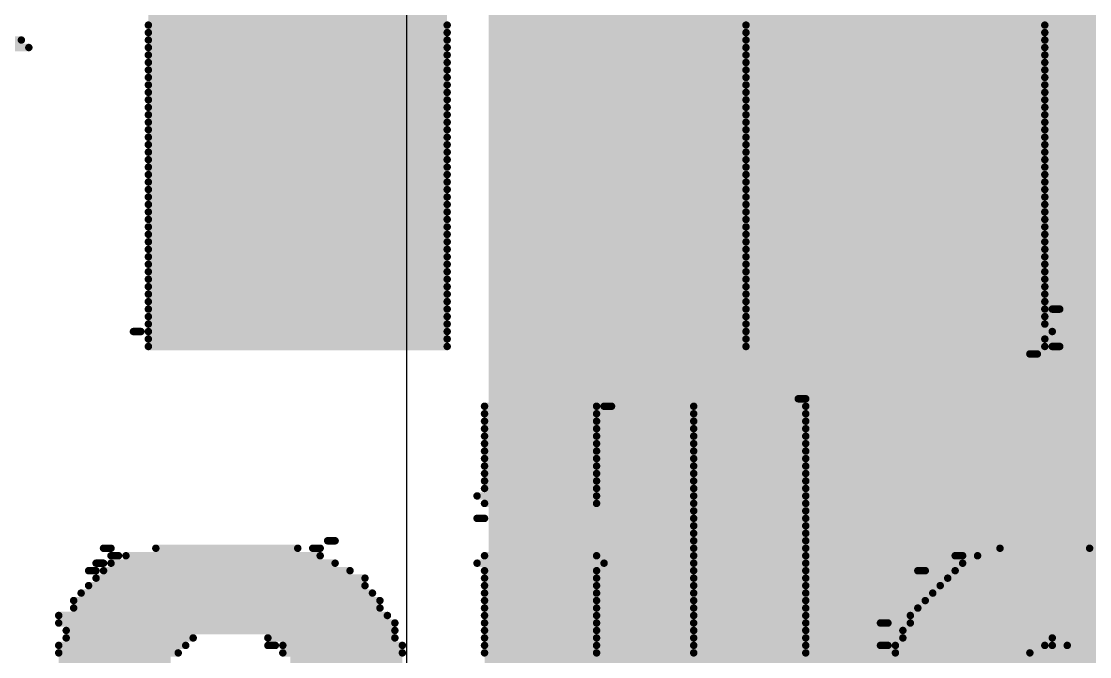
# Model space of a CAD drawing. Header units: inches. Extents: x -5 to 433, y -20 to 71.
# Drawn here: x 8.749 to 12.381, y 50.997 to 53.156 of the extents above; entities that cross this region are included whole.
import ezdxf

# ---------------------------------------------------------------- set-up
doc = ezdxf.new("R2010")
doc.units = ezdxf.units.IN
doc.layers.add('Bottom Overlay', color=54, linetype='Continuous')
doc.layers.add('Top Layer', color=1, linetype='Continuous')

msp = doc.modelspace()

# ---------------------------------------------------------------- hatches: boundary and pattern name
at = {"layer": 'Top Layer'}
msp.add_hatch(color=1, dxfattribs=at).paths.add_polyline_path([(10.3378, 7.1882), (15.6972, 7.1882), (15.6972, 56.9468), (10.3378, 56.9468)])

# ---------------------------------------------------------------- linework, layer by layer
at = {"layer": 'Bottom Overlay', "const_width": 0.0254}
for points in [[(9.1808, 53.1686), (10.1968, 53.1686)], [(11.2128, 53.1686), (12.2288, 53.1686)], [(9.1808, 53.1432), (10.1968, 53.1432)], [(11.2128, 53.1432), (12.2288, 53.1432)], [(7.7838, 53.0924), (8.749, 53.0924)], [(9.1808, 53.1178), (10.1968, 53.1178)], [(9.1808, 53.0924), (10.1968, 53.0924)], [(11.2128, 53.1178), (12.2288, 53.1178)], [(11.2128, 53.0924), (12.2288, 53.0924)], [(7.7838, 53.067), (8.7744, 53.067)], [(9.1808, 53.067), (10.1968, 53.067)], [(11.2128, 53.067), (12.2288, 53.067)], [(9.1808, 53.0416), (10.1968, 53.0416)], [(11.2128, 53.0416), (12.2288, 53.0416)], [(9.1808, 53.0162), (10.1968, 53.0162)], [(9.1808, 52.9908), (10.1968, 52.9908)], [(11.2128, 53.0162), (12.2288, 53.0162)], [(11.2128, 52.9908), (12.2288, 52.9908)], [(9.1808, 52.9654), (10.1968, 52.9654)], [(11.2128, 52.9654), (12.2288, 52.9654)], [(9.1808, 52.94), (10.1968, 52.94)], [(9.1808, 52.9146), (10.1968, 52.9146)], [(11.2128, 52.94), (12.2288, 52.94)], [(11.2128, 52.9146), (12.2288, 52.9146)], [(9.1808, 52.8892), (10.1968, 52.8892)], [(11.2128, 52.8892), (12.2288, 52.8892)], [(9.1808, 52.8638), (10.1968, 52.8638)], [(9.1808, 52.8384), (10.1968, 52.8384)], [(11.2128, 52.8638), (12.2288, 52.8638)], [(11.2128, 52.8384), (12.2288, 52.8384)], [(9.1808, 52.813), (10.1968, 52.813)], [(11.2128, 52.813), (12.2288, 52.813)], [(9.1808, 52.7876), (10.1968, 52.7876)], [(11.2128, 52.7876), (12.2288, 52.7876)], [(9.1808, 52.7622), (10.1968, 52.7622)], [(9.1808, 52.7368), (10.1968, 52.7368)], [(11.2128, 52.7622), (12.2288, 52.7622)], [(11.2128, 52.7368), (12.2288, 52.7368)], [(9.1808, 52.7114), (10.1968, 52.7114)], [(11.2128, 52.7114), (12.2288, 52.7114)], [(9.1808, 52.686), (10.1968, 52.686)], [(9.1808, 52.6606), (10.1968, 52.6606)], [(11.2128, 52.686), (12.2288, 52.686)], [(11.2128, 52.6606), (12.2288, 52.6606)], [(9.1808, 52.6352), (10.1968, 52.6352)], [(11.2128, 52.6352), (12.2288, 52.6352)], [(9.1808, 52.6098), (10.1968, 52.6098)], [(9.1808, 52.5844), (10.1968, 52.5844)], [(11.2128, 52.6098), (12.2288, 52.6098)], [(11.2128, 52.5844), (12.2288, 52.5844)], [(9.1808, 52.559), (10.1968, 52.559)], [(11.2128, 52.559), (12.2288, 52.559)], [(9.1808, 52.5336), (10.1968, 52.5336)], [(11.2128, 52.5336), (12.2288, 52.5336)], [(9.1808, 52.5082), (10.1968, 52.5082)], [(9.1808, 52.4828), (10.1968, 52.4828)], [(11.2128, 52.5082), (12.2288, 52.5082)], [(11.2128, 52.4828), (12.2288, 52.4828)], [(9.1808, 52.4574), (10.1968, 52.4574)], [(11.2128, 52.4574), (12.2288, 52.4574)], [(9.1808, 52.432), (10.1968, 52.432)], [(9.1808, 52.4066), (10.1968, 52.4066)], [(11.2128, 52.432), (12.2288, 52.432)], [(11.2128, 52.4066), (12.2288, 52.4066)], [(9.1808, 52.3812), (10.1968, 52.3812)], [(11.2128, 52.3812), (12.2288, 52.3812)], [(9.1808, 52.3558), (10.1968, 52.3558)], [(9.1808, 52.3304), (10.1968, 52.3304)], [(11.2128, 52.3558), (12.2288, 52.3558)], [(11.2128, 52.3304), (12.2288, 52.3304)], [(9.1808, 52.305), (10.1968, 52.305)], [(11.2128, 52.305), (12.2288, 52.305)], [(9.1808, 52.2796), (10.1968, 52.2796)], [(11.2128, 52.2796), (12.2288, 52.2796)], [(9.1808, 52.2542), (10.1968, 52.2542)], [(9.1808, 52.2288), (10.1968, 52.2288)], [(11.2128, 52.2542), (12.2288, 52.2542)], [(11.2128, 52.2288), (12.2288, 52.2288)], [(9.1808, 52.2034), (10.1968, 52.2034)], [(11.2128, 52.2034), (12.2288, 52.2034)], [(9.1808, 52.178), (10.1968, 52.178)], [(9.1808, 52.1526), (10.1968, 52.1526)], [(11.2128, 52.178), (12.2288, 52.178)], [(11.2128, 52.1526), (12.2288, 52.1526)], [(12.2542, 52.178), (12.2796, 52.178)], [(9.1808, 52.1272), (10.1968, 52.1272)], [(11.2128, 52.1272), (12.2288, 52.1272)], [(9.13, 52.1018), (9.1554, 52.1018)], [(9.1808, 52.1018), (10.1968, 52.1018)], [(9.1808, 52.0764), (10.1968, 52.0764)], [(11.2128, 52.1018), (12.2542, 52.1018)], [(11.2128, 52.0764), (12.2288, 52.0764)], [(9.1808, 52.051), (10.1968, 52.051)], [(11.2128, 52.051), (12.2288, 52.051)], [(12.2542, 52.051), (12.2796, 52.051)], [(12.178, 52.0256), (12.2034, 52.0256)], [(11.3906, 51.8732), (11.416, 51.8732)], [(10.3238, 51.8478), (10.7048, 51.8478)], [(10.3238, 51.8224), (10.7048, 51.8224)], [(10.7302, 51.8478), (10.7556, 51.8478)], [(11.035, 51.8478), (11.416, 51.8478)], [(11.035, 51.8224), (11.416, 51.8224)], [(10.3238, 51.797), (10.7048, 51.797)], [(11.035, 51.797), (11.416, 51.797)], [(10.3238, 51.7716), (10.7048, 51.7716)], [(10.3238, 51.7462), (10.7048, 51.7462)], [(11.035, 51.7716), (11.416, 51.7716)], [(11.035, 51.7462), (11.416, 51.7462)], [(10.3238, 51.7208), (10.7048, 51.7208)], [(11.035, 51.7208), (11.416, 51.7208)], [(10.3238, 51.6954), (10.7048, 51.6954)], [(11.035, 51.6954), (11.416, 51.6954)], [(10.3238, 51.67), (10.7048, 51.67)], [(10.3238, 51.6446), (10.7048, 51.6446)], [(11.035, 51.67), (11.416, 51.67)], [(11.035, 51.6446), (11.416, 51.6446)], [(10.3238, 51.6192), (10.7048, 51.6192)], [(11.035, 51.6192), (11.416, 51.6192)], [(10.3238, 51.5938), (10.7048, 51.5938)], [(10.3238, 51.5684), (10.7048, 51.5684)], [(11.035, 51.5938), (11.416, 51.5938)], [(11.035, 51.5684), (11.416, 51.5684)], [(10.2984, 51.543), (10.7048, 51.543)], [(11.035, 51.543), (11.416, 51.543)], [(10.3238, 51.5176), (10.7048, 51.5176)], [(11.035, 51.5176), (11.416, 51.5176)], [(11.035, 51.4922), (11.416, 51.4922)], [(10.2984, 51.4668), (10.3238, 51.4668)], [(11.035, 51.4668), (11.416, 51.4668)], [(11.035, 51.4414), (11.416, 51.4414)], [(9.7904, 51.3906), (9.8158, 51.3906)], [(11.035, 51.416), (11.416, 51.416)], [(11.035, 51.3906), (11.416, 51.3906)], [(9.0284, 51.3652), (9.0538, 51.3652)], [(9.2062, 51.3652), (9.6888, 51.3652)], [(9.7396, 51.3652), (9.765, 51.3652)], [(11.035, 51.3652), (11.416, 51.3652)], [(12.0764, 51.3652), (12.3812, 51.3652)], [(9.003, 51.3144), (9.0284, 51.3144)], [(9.0538, 51.3398), (9.0792, 51.3398)], [(9.0538, 51.3144), (9.8158, 51.3144)], [(9.1046, 51.3398), (9.765, 51.3398)], [(10.2984, 51.3144), (10.7302, 51.3144)], [(10.3238, 51.3398), (10.7048, 51.3398)], [(11.035, 51.3398), (11.416, 51.3398)], [(11.035, 51.3144), (11.416, 51.3144)], [(11.924, 51.3398), (11.9494, 51.3398)], [(11.9494, 51.3144), (12.5082, 51.3144)], [(12.0002, 51.3398), (12.4574, 51.3398)], [(8.9776, 51.289), (9.003, 51.289)], [(9.0284, 51.289), (9.8666, 51.289)], [(10.3238, 51.289), (10.7048, 51.289)], [(11.035, 51.289), (11.416, 51.289)], [(11.797, 51.289), (11.8224, 51.289)], [(11.924, 51.289), (12.5336, 51.289)], [(8.9776, 51.2382), (9.9174, 51.2382)], [(9.003, 51.2636), (9.9174, 51.2636)], [(10.3238, 51.2636), (10.7048, 51.2636)], [(10.3238, 51.2382), (10.7048, 51.2382)], [(11.035, 51.2636), (11.416, 51.2636)], [(11.035, 51.2382), (11.416, 51.2382)], [(11.8732, 51.2382), (12.6098, 51.2382)], [(11.8986, 51.2636), (12.559, 51.2636)], [(8.9522, 51.2128), (9.9428, 51.2128)], [(10.3238, 51.2128), (10.7048, 51.2128)], [(11.035, 51.2128), (11.416, 51.2128)], [(11.8478, 51.2128), (12.9908, 51.2128)], [(8.9268, 51.1874), (9.9682, 51.1874)], [(10.3238, 51.1874), (10.7048, 51.1874)], [(11.035, 51.1874), (11.416, 51.1874)], [(11.8224, 51.1874), (12.9908, 51.1874)], [(8.876, 51.1366), (9.9936, 51.1366)], [(8.9268, 51.162), (9.9682, 51.162)], [(10.3238, 51.162), (10.7048, 51.162)], [(10.3238, 51.1366), (10.7048, 51.1366)], [(11.035, 51.162), (11.416, 51.162)], [(11.035, 51.1366), (11.416, 51.1366)], [(11.7716, 51.1366), (12.9908, 51.1366)], [(11.797, 51.162), (12.9908, 51.162)], [(8.876, 51.1112), (10.019, 51.1112)], [(10.3238, 51.1112), (10.7048, 51.1112)], [(11.035, 51.1112), (11.416, 51.1112)], [(11.67, 51.1112), (11.6954, 51.1112)], [(11.7716, 51.1112), (12.9908, 51.1112)], [(8.9014, 51.0858), (10.019, 51.0858)], [(8.9014, 51.0604), (9.3332, 51.0604)], [(9.5872, 51.0604), (10.019, 51.0604)], [(10.3238, 51.0858), (10.7048, 51.0858)], [(10.3238, 51.0604), (10.7048, 51.0604)], [(11.035, 51.0858), (11.416, 51.0858)], [(11.035, 51.0604), (11.416, 51.0604)], [(11.7462, 51.0858), (12.9908, 51.0858)], [(11.7462, 51.0604), (12.2542, 51.0604)], [(8.876, 51.035), (9.3078, 51.035)], [(9.5872, 51.035), (9.6126, 51.035)], [(9.638, 51.035), (10.0444, 51.035)], [(10.3238, 51.035), (10.7048, 51.035)], [(11.035, 51.035), (11.416, 51.035)], [(11.67, 51.035), (11.6954, 51.035)], [(11.7208, 51.035), (12.2288, 51.035)], [(12.2542, 51.035), (12.305, 51.035)], [(8.876, 51.0096), (9.2824, 51.0096)], [(8.876, 50.9842), (9.257, 50.9842)], [(9.638, 51.0096), (10.0444, 51.0096)], [(9.6634, 50.9842), (10.0444, 50.9842)], [(10.3238, 51.0096), (10.7048, 51.0096)], [(10.3238, 50.9842), (10.7048, 50.9842)], [(11.035, 51.0096), (11.416, 51.0096)], [(11.035, 50.9842), (11.416, 50.9842)], [(11.6954, 50.9842), (12.1526, 50.9842)], [(11.7208, 51.0096), (12.178, 51.0096)]]:
    msp.add_lwpolyline(points, dxfattribs=at)
at = {"layer": 'Bottom Overlay', "const_width": 0.0127}
for points in [[(9.1745, 53.1432, 1), (9.1872, 53.1432, 1)], [(10.1905, 53.1432, 1), (10.2032, 53.1432, 1)], [(11.2065, 53.1432, 1), (11.2192, 53.1432, 1)], [(12.2225, 53.1432, 1), (12.2352, 53.1432, 1)], [(8.7427, 53.0924, 1), (8.7554, 53.0924, 1)], [(9.1745, 53.1178, 1), (9.1872, 53.1178, 1)], [(9.1745, 53.0924, 1), (9.1872, 53.0924, 1)], [(10.1905, 53.1178, 1), (10.2032, 53.1178, 1)], [(10.1905, 53.0924, 1), (10.2032, 53.0924, 1)], [(11.2065, 53.1178, 1), (11.2192, 53.1178, 1)], [(11.2065, 53.0924, 1), (11.2192, 53.0924, 1)], [(12.2225, 53.1178, 1), (12.2352, 53.1178, 1)], [(12.2225, 53.0924, 1), (12.2352, 53.0924, 1)], [(8.7681, 53.067, 1), (8.7808, 53.067, 1)], [(9.1745, 53.067, 1), (9.1872, 53.067, 1)], [(10.1905, 53.067, 1), (10.2032, 53.067, 1)], [(11.2065, 53.067, 1), (11.2192, 53.067, 1)], [(12.2225, 53.067, 1), (12.2352, 53.067, 1)], [(9.1745, 53.0416, 1), (9.1872, 53.0416, 1)], [(10.1905, 53.0416, 1), (10.2032, 53.0416, 1)], [(11.2065, 53.0416, 1), (11.2192, 53.0416, 1)], [(12.2225, 53.0416, 1), (12.2352, 53.0416, 1)], [(9.1745, 53.0162, 1), (9.1872, 53.0162, 1)], [(9.1745, 52.9908, 1), (9.1872, 52.9908, 1)], [(10.1905, 53.0162, 1), (10.2032, 53.0162, 1)], [(10.1905, 52.9908, 1), (10.2032, 52.9908, 1)], [(11.2065, 53.0162, 1), (11.2192, 53.0162, 1)], [(11.2065, 52.9908, 1), (11.2192, 52.9908, 1)], [(12.2225, 53.0162, 1), (12.2352, 53.0162, 1)], [(12.2225, 52.9908, 1), (12.2352, 52.9908, 1)], [(9.1745, 52.9654, 1), (9.1872, 52.9654, 1)], [(10.1905, 52.9654, 1), (10.2032, 52.9654, 1)], [(11.2065, 52.9654, 1), (11.2192, 52.9654, 1)], [(12.2225, 52.9654, 1), (12.2352, 52.9654, 1)], [(9.1745, 52.94, 1), (9.1872, 52.94, 1)], [(9.1745, 52.9146, 1), (9.1872, 52.9146, 1)], [(10.1905, 52.94, 1), (10.2032, 52.94, 1)], [(10.1905, 52.9146, 1), (10.2032, 52.9146, 1)], [(11.2065, 52.94, 1), (11.2192, 52.94, 1)], [(11.2065, 52.9146, 1), (11.2192, 52.9146, 1)], [(12.2225, 52.94, 1), (12.2352, 52.94, 1)], [(12.2225, 52.9146, 1), (12.2352, 52.9146, 1)], [(9.1745, 52.8892, 1), (9.1872, 52.8892, 1)], [(10.1905, 52.8892, 1), (10.2032, 52.8892, 1)], [(11.2065, 52.8892, 1), (11.2192, 52.8892, 1)], [(12.2225, 52.8892, 1), (12.2352, 52.8892, 1)], [(9.1745, 52.8638, 1), (9.1872, 52.8638, 1)], [(9.1745, 52.8384, 1), (9.1872, 52.8384, 1)], [(10.1905, 52.8638, 1), (10.2032, 52.8638, 1)], [(10.1905, 52.8384, 1), (10.2032, 52.8384, 1)], [(11.2065, 52.8638, 1), (11.2192, 52.8638, 1)], [(11.2065, 52.8384, 1), (11.2192, 52.8384, 1)], [(12.2225, 52.8638, 1), (12.2352, 52.8638, 1)], [(12.2225, 52.8384, 1), (12.2352, 52.8384, 1)], [(9.1745, 52.813, 1), (9.1872, 52.813, 1)], [(10.1905, 52.813, 1), (10.2032, 52.813, 1)], [(11.2065, 52.813, 1), (11.2192, 52.813, 1)], [(12.2225, 52.813, 1), (12.2352, 52.813, 1)], [(9.1745, 52.7876, 1), (9.1872, 52.7876, 1)], [(10.1905, 52.7876, 1), (10.2032, 52.7876, 1)], [(11.2065, 52.7876, 1), (11.2192, 52.7876, 1)], [(12.2225, 52.7876, 1), (12.2352, 52.7876, 1)], [(9.1745, 52.7622, 1), (9.1872, 52.7622, 1)], [(9.1745, 52.7368, 1), (9.1872, 52.7368, 1)], [(10.1905, 52.7622, 1), (10.2032, 52.7622, 1)], [(10.1905, 52.7368, 1), (10.2032, 52.7368, 1)], [(11.2065, 52.7622, 1), (11.2192, 52.7622, 1)], [(11.2065, 52.7368, 1), (11.2192, 52.7368, 1)], [(12.2225, 52.7622, 1), (12.2352, 52.7622, 1)], [(12.2225, 52.7368, 1), (12.2352, 52.7368, 1)], [(9.1745, 52.7114, 1), (9.1872, 52.7114, 1)], [(10.1905, 52.7114, 1), (10.2032, 52.7114, 1)], [(11.2065, 52.7114, 1), (11.2192, 52.7114, 1)], [(12.2225, 52.7114, 1), (12.2352, 52.7114, 1)], [(9.1745, 52.686, 1), (9.1872, 52.686, 1)], [(9.1745, 52.6606, 1), (9.1872, 52.6606, 1)], [(10.1905, 52.686, 1), (10.2032, 52.686, 1)], [(10.1905, 52.6606, 1), (10.2032, 52.6606, 1)], [(11.2065, 52.686, 1), (11.2192, 52.686, 1)], [(11.2065, 52.6606, 1), (11.2192, 52.6606, 1)], [(12.2225, 52.686, 1), (12.2352, 52.686, 1)], [(12.2225, 52.6606, 1), (12.2352, 52.6606, 1)], [(9.1745, 52.6352, 1), (9.1872, 52.6352, 1)], [(10.1905, 52.6352, 1), (10.2032, 52.6352, 1)], [(11.2065, 52.6352, 1), (11.2192, 52.6352, 1)], [(12.2225, 52.6352, 1), (12.2352, 52.6352, 1)], [(9.1745, 52.6098, 1), (9.1872, 52.6098, 1)], [(9.1745, 52.5844, 1), (9.1872, 52.5844, 1)], [(10.1905, 52.6098, 1), (10.2032, 52.6098, 1)], [(10.1905, 52.5844, 1), (10.2032, 52.5844, 1)], [(11.2065, 52.6098, 1), (11.2192, 52.6098, 1)], [(11.2065, 52.5844, 1), (11.2192, 52.5844, 1)], [(12.2225, 52.6098, 1), (12.2352, 52.6098, 1)], [(12.2225, 52.5844, 1), (12.2352, 52.5844, 1)], [(9.1745, 52.559, 1), (9.1872, 52.559, 1)], [(10.1905, 52.559, 1), (10.2032, 52.559, 1)], [(11.2065, 52.559, 1), (11.2192, 52.559, 1)], [(12.2225, 52.559, 1), (12.2352, 52.559, 1)], [(9.1745, 52.5336, 1), (9.1872, 52.5336, 1)], [(10.1905, 52.5336, 1), (10.2032, 52.5336, 1)], [(11.2065, 52.5336, 1), (11.2192, 52.5336, 1)], [(12.2225, 52.5336, 1), (12.2352, 52.5336, 1)], [(9.1745, 52.5082, 1), (9.1872, 52.5082, 1)], [(9.1745, 52.4828, 1), (9.1872, 52.4828, 1)], [(10.1905, 52.5082, 1), (10.2032, 52.5082, 1)], [(10.1905, 52.4828, 1), (10.2032, 52.4828, 1)], [(11.2065, 52.5082, 1), (11.2192, 52.5082, 1)], [(11.2065, 52.4828, 1), (11.2192, 52.4828, 1)], [(12.2225, 52.5082, 1), (12.2352, 52.5082, 1)], [(12.2225, 52.4828, 1), (12.2352, 52.4828, 1)], [(9.1745, 52.4574, 1), (9.1872, 52.4574, 1)], [(10.1905, 52.4574, 1), (10.2032, 52.4574, 1)], [(11.2065, 52.4574, 1), (11.2192, 52.4574, 1)], [(12.2225, 52.4574, 1), (12.2352, 52.4574, 1)], [(9.1745, 52.432, 1), (9.1872, 52.432, 1)], [(9.1745, 52.4066, 1), (9.1872, 52.4066, 1)], [(10.1905, 52.432, 1), (10.2032, 52.432, 1)], [(10.1905, 52.4066, 1), (10.2032, 52.4066, 1)], [(11.2065, 52.432, 1), (11.2192, 52.432, 1)], [(11.2065, 52.4066, 1), (11.2192, 52.4066, 1)], [(12.2225, 52.432, 1), (12.2352, 52.432, 1)], [(12.2225, 52.4066, 1), (12.2352, 52.4066, 1)], [(9.1745, 52.3812, 1), (9.1872, 52.3812, 1)], [(10.1905, 52.3812, 1), (10.2032, 52.3812, 1)], [(11.2065, 52.3812, 1), (11.2192, 52.3812, 1)], [(12.2225, 52.3812, 1), (12.2352, 52.3812, 1)], [(9.1745, 52.3558, 1), (9.1872, 52.3558, 1)], [(9.1745, 52.3304, 1), (9.1872, 52.3304, 1)], [(10.1905, 52.3558, 1), (10.2032, 52.3558, 1)], [(10.1905, 52.3304, 1), (10.2032, 52.3304, 1)], [(11.2065, 52.3558, 1), (11.2192, 52.3558, 1)], [(11.2065, 52.3304, 1), (11.2192, 52.3304, 1)], [(12.2225, 52.3558, 1), (12.2352, 52.3558, 1)], [(12.2225, 52.3304, 1), (12.2352, 52.3304, 1)], [(9.1745, 52.305, 1), (9.1872, 52.305, 1)], [(10.1905, 52.305, 1), (10.2032, 52.305, 1)], [(11.2065, 52.305, 1), (11.2192, 52.305, 1)], [(12.2225, 52.305, 1), (12.2352, 52.305, 1)], [(9.1745, 52.2796, 1), (9.1872, 52.2796, 1)], [(10.1905, 52.2796, 1), (10.2032, 52.2796, 1)], [(11.2065, 52.2796, 1), (11.2192, 52.2796, 1)], [(12.2225, 52.2796, 1), (12.2352, 52.2796, 1)], [(9.1745, 52.2542, 1), (9.1872, 52.2542, 1)], [(9.1745, 52.2288, 1), (9.1872, 52.2288, 1)], [(10.1905, 52.2542, 1), (10.2032, 52.2542, 1)], [(10.1905, 52.2288, 1), (10.2032, 52.2288, 1)], [(11.2065, 52.2542, 1), (11.2192, 52.2542, 1)], [(11.2065, 52.2288, 1), (11.2192, 52.2288, 1)], [(12.2225, 52.2542, 1), (12.2352, 52.2542, 1)], [(12.2225, 52.2288, 1), (12.2352, 52.2288, 1)], [(9.1745, 52.2034, 1), (9.1872, 52.2034, 1)], [(10.1905, 52.2034, 1), (10.2032, 52.2034, 1)], [(11.2065, 52.2034, 1), (11.2192, 52.2034, 1)], [(12.2225, 52.2034, 1), (12.2352, 52.2034, 1)], [(9.1745, 52.178, 1), (9.1872, 52.178, 1)], [(9.1745, 52.1526, 1), (9.1872, 52.1526, 1)], [(10.1905, 52.178, 1), (10.2032, 52.178, 1)], [(10.1905, 52.1526, 1), (10.2032, 52.1526, 1)], [(11.2065, 52.178, 1), (11.2192, 52.178, 1)], [(11.2065, 52.1526, 1), (11.2192, 52.1526, 1)], [(12.2225, 52.178, 1), (12.2352, 52.178, 1)], [(12.2225, 52.1526, 1), (12.2352, 52.1526, 1)], [(12.2479, 52.178, 1), (12.2606, 52.178, 1)], [(12.2733, 52.178, 1), (12.286, 52.178, 1)], [(9.1745, 52.1272, 1), (9.1872, 52.1272, 1)], [(10.1905, 52.1272, 1), (10.2032, 52.1272, 1)], [(11.2065, 52.1272, 1), (11.2192, 52.1272, 1)], [(12.2225, 52.1272, 1), (12.2352, 52.1272, 1)], [(9.1237, 52.1018, 1), (9.1364, 52.1018, 1)], [(9.1491, 52.1018, 1), (9.1618, 52.1018, 1)], [(9.1745, 52.1018, 1), (9.1872, 52.1018, 1)], [(9.1745, 52.0764, 1), (9.1872, 52.0764, 1)], [(10.1905, 52.1018, 1), (10.2032, 52.1018, 1)], [(10.1905, 52.0764, 1), (10.2032, 52.0764, 1)], [(11.2065, 52.1018, 1), (11.2192, 52.1018, 1)], [(11.2065, 52.0764, 1), (11.2192, 52.0764, 1)], [(12.2225, 52.0764, 1), (12.2352, 52.0764, 1)], [(12.2479, 52.1018, 1), (12.2606, 52.1018, 1)], [(9.1745, 52.051, 1), (9.1872, 52.051, 1)], [(10.1905, 52.051, 1), (10.2032, 52.051, 1)], [(11.2065, 52.051, 1), (11.2192, 52.051, 1)], [(12.2225, 52.051, 1), (12.2352, 52.051, 1)], [(12.2479, 52.051, 1), (12.2606, 52.051, 1)], [(12.2733, 52.051, 1), (12.286, 52.051, 1)], [(12.1717, 52.0256, 1), (12.1844, 52.0256, 1)], [(12.1971, 52.0256, 1), (12.2098, 52.0256, 1)], [(11.3843, 51.8732, 1), (11.397, 51.8732, 1)], [(11.4097, 51.8732, 1), (11.4224, 51.8732, 1)], [(10.3175, 51.8478, 1), (10.3302, 51.8478, 1)], [(10.3175, 51.8224, 1), (10.3302, 51.8224, 1)], [(10.6985, 51.8478, 1), (10.7112, 51.8478, 1)], [(10.6985, 51.8224, 1), (10.7112, 51.8224, 1)], [(10.7239, 51.8478, 1), (10.7366, 51.8478, 1)], [(10.7493, 51.8478, 1), (10.762, 51.8478, 1)], [(11.0287, 51.8478, 1), (11.0414, 51.8478, 1)], [(11.0287, 51.8224, 1), (11.0414, 51.8224, 1)], [(11.4097, 51.8478, 1), (11.4224, 51.8478, 1)], [(11.4097, 51.8224, 1), (11.4224, 51.8224, 1)], [(10.3175, 51.797, 1), (10.3302, 51.797, 1)], [(10.6985, 51.797, 1), (10.7112, 51.797, 1)], [(11.0287, 51.797, 1), (11.0414, 51.797, 1)], [(11.4097, 51.797, 1), (11.4224, 51.797, 1)], [(10.3175, 51.7716, 1), (10.3302, 51.7716, 1)], [(10.3175, 51.7462, 1), (10.3302, 51.7462, 1)], [(10.6985, 51.7716, 1), (10.7112, 51.7716, 1)], [(10.6985, 51.7462, 1), (10.7112, 51.7462, 1)], [(11.0287, 51.7716, 1), (11.0414, 51.7716, 1)], [(11.0287, 51.7462, 1), (11.0414, 51.7462, 1)], [(11.4097, 51.7716, 1), (11.4224, 51.7716, 1)], [(11.4097, 51.7462, 1), (11.4224, 51.7462, 1)], [(10.3175, 51.7208, 1), (10.3302, 51.7208, 1)], [(10.6985, 51.7208, 1), (10.7112, 51.7208, 1)], [(11.0287, 51.7208, 1), (11.0414, 51.7208, 1)], [(11.4097, 51.7208, 1), (11.4224, 51.7208, 1)], [(10.3175, 51.6954, 1), (10.3302, 51.6954, 1)], [(10.6985, 51.6954, 1), (10.7112, 51.6954, 1)], [(11.0287, 51.6954, 1), (11.0414, 51.6954, 1)], [(11.4097, 51.6954, 1), (11.4224, 51.6954, 1)], [(10.3175, 51.67, 1), (10.3302, 51.67, 1)], [(10.3175, 51.6446, 1), (10.3302, 51.6446, 1)], [(10.6985, 51.67, 1), (10.7112, 51.67, 1)], [(10.6985, 51.6446, 1), (10.7112, 51.6446, 1)], [(11.0287, 51.67, 1), (11.0414, 51.67, 1)], [(11.0287, 51.6446, 1), (11.0414, 51.6446, 1)], [(11.4097, 51.67, 1), (11.4224, 51.67, 1)], [(11.4097, 51.6446, 1), (11.4224, 51.6446, 1)], [(10.3175, 51.6192, 1), (10.3302, 51.6192, 1)], [(10.6985, 51.6192, 1), (10.7112, 51.6192, 1)], [(11.0287, 51.6192, 1), (11.0414, 51.6192, 1)], [(11.4097, 51.6192, 1), (11.4224, 51.6192, 1)], [(10.3175, 51.5938, 1), (10.3302, 51.5938, 1)], [(10.3175, 51.5684, 1), (10.3302, 51.5684, 1)], [(10.6985, 51.5938, 1), (10.7112, 51.5938, 1)], [(10.6985, 51.5684, 1), (10.7112, 51.5684, 1)], [(11.0287, 51.5938, 1), (11.0414, 51.5938, 1)], [(11.0287, 51.5684, 1), (11.0414, 51.5684, 1)], [(11.4097, 51.5938, 1), (11.4224, 51.5938, 1)], [(11.4097, 51.5684, 1), (11.4224, 51.5684, 1)], [(10.2921, 51.543, 1), (10.3048, 51.543, 1)], [(10.6985, 51.543, 1), (10.7112, 51.543, 1)], [(11.0287, 51.543, 1), (11.0414, 51.543, 1)], [(11.4097, 51.543, 1), (11.4224, 51.543, 1)], [(10.3175, 51.5176, 1), (10.3302, 51.5176, 1)], [(10.6985, 51.5176, 1), (10.7112, 51.5176, 1)], [(11.0287, 51.5176, 1), (11.0414, 51.5176, 1)], [(11.0287, 51.4922, 1), (11.0414, 51.4922, 1)], [(11.4097, 51.5176, 1), (11.4224, 51.5176, 1)], [(11.4097, 51.4922, 1), (11.4224, 51.4922, 1)], [(10.2921, 51.4668, 1), (10.3048, 51.4668, 1)], [(10.3175, 51.4668, 1), (10.3302, 51.4668, 1)], [(11.0287, 51.4668, 1), (11.0414, 51.4668, 1)], [(11.4097, 51.4668, 1), (11.4224, 51.4668, 1)], [(11.0287, 51.4414, 1), (11.0414, 51.4414, 1)], [(11.4097, 51.4414, 1), (11.4224, 51.4414, 1)], [(9.7841, 51.3906, 1), (9.7968, 51.3906, 1)], [(9.8095, 51.3906, 1), (9.8222, 51.3906, 1)], [(11.0287, 51.416, 1), (11.0414, 51.416, 1)], [(11.0287, 51.3906, 1), (11.0414, 51.3906, 1)], [(11.4097, 51.416, 1), (11.4224, 51.416, 1)], [(11.4097, 51.3906, 1), (11.4224, 51.3906, 1)], [(9.0221, 51.3652, 1), (9.0348, 51.3652, 1)], [(9.0475, 51.3652, 1), (9.0602, 51.3652, 1)], [(9.1999, 51.3652, 1), (9.2126, 51.3652, 1)], [(9.6825, 51.3652, 1), (9.6952, 51.3652, 1)], [(9.7333, 51.3652, 1), (9.746, 51.3652, 1)], [(9.7587, 51.3652, 1), (9.7714, 51.3652, 1)], [(11.0287, 51.3652, 1), (11.0414, 51.3652, 1)], [(11.4097, 51.3652, 1), (11.4224, 51.3652, 1)], [(12.0701, 51.3652, 1), (12.0828, 51.3652, 1)], [(12.3749, 51.3652, 1), (12.3876, 51.3652, 1)], [(8.9967, 51.3144, 1), (9.0094, 51.3144, 1)], [(9.0221, 51.3144, 1), (9.0348, 51.3144, 1)], [(9.0475, 51.3398, 1), (9.0602, 51.3398, 1)], [(9.0475, 51.3144, 1), (9.0602, 51.3144, 1)], [(9.0729, 51.3398, 1), (9.0856, 51.3398, 1)], [(9.0983, 51.3398, 1), (9.111, 51.3398, 1)], [(9.7587, 51.3398, 1), (9.7714, 51.3398, 1)], [(9.8095, 51.3144, 1), (9.8222, 51.3144, 1)], [(10.2921, 51.3144, 1), (10.3048, 51.3144, 1)], [(10.3175, 51.3398, 1), (10.3302, 51.3398, 1)], [(10.6985, 51.3398, 1), (10.7112, 51.3398, 1)], [(10.7239, 51.3144, 1), (10.7366, 51.3144, 1)], [(11.0287, 51.3398, 1), (11.0414, 51.3398, 1)], [(11.0287, 51.3144, 1), (11.0414, 51.3144, 1)], [(11.4097, 51.3398, 1), (11.4224, 51.3398, 1)], [(11.4097, 51.3144, 1), (11.4224, 51.3144, 1)], [(11.9177, 51.3398, 1), (11.9304, 51.3398, 1)], [(11.9431, 51.3398, 1), (11.9558, 51.3398, 1)], [(11.9431, 51.3144, 1), (11.9558, 51.3144, 1)], [(11.9939, 51.3398, 1), (12.0066, 51.3398, 1)], [(8.9713, 51.289, 1), (8.984, 51.289, 1)], [(8.9967, 51.289, 1), (9.0094, 51.289, 1)], [(9.0221, 51.289, 1), (9.0348, 51.289, 1)], [(9.8603, 51.289, 1), (9.873, 51.289, 1)], [(10.3175, 51.289, 1), (10.3302, 51.289, 1)], [(10.6985, 51.289, 1), (10.7112, 51.289, 1)], [(11.0287, 51.289, 1), (11.0414, 51.289, 1)], [(11.4097, 51.289, 1), (11.4224, 51.289, 1)], [(11.7907, 51.289, 1), (11.8034, 51.289, 1)], [(11.8161, 51.289, 1), (11.8288, 51.289, 1)], [(11.9177, 51.289, 1), (11.9304, 51.289, 1)], [(8.9713, 51.2382, 1), (8.984, 51.2382, 1)], [(8.9967, 51.2636, 1), (9.0094, 51.2636, 1)], [(9.9111, 51.2636, 1), (9.9238, 51.2636, 1)], [(9.9111, 51.2382, 1), (9.9238, 51.2382, 1)], [(10.3175, 51.2636, 1), (10.3302, 51.2636, 1)], [(10.3175, 51.2382, 1), (10.3302, 51.2382, 1)], [(10.6985, 51.2636, 1), (10.7112, 51.2636, 1)], [(10.6985, 51.2382, 1), (10.7112, 51.2382, 1)], [(11.0287, 51.2636, 1), (11.0414, 51.2636, 1)], [(11.0287, 51.2382, 1), (11.0414, 51.2382, 1)], [(11.4097, 51.2636, 1), (11.4224, 51.2636, 1)], [(11.4097, 51.2382, 1), (11.4224, 51.2382, 1)], [(11.8669, 51.2382, 1), (11.8796, 51.2382, 1)], [(11.8923, 51.2636, 1), (11.905, 51.2636, 1)], [(8.9459, 51.2128, 1), (8.9586, 51.2128, 1)], [(9.9365, 51.2128, 1), (9.9492, 51.2128, 1)], [(10.3175, 51.2128, 1), (10.3302, 51.2128, 1)], [(10.6985, 51.2128, 1), (10.7112, 51.2128, 1)], [(11.0287, 51.2128, 1), (11.0414, 51.2128, 1)], [(11.4097, 51.2128, 1), (11.4224, 51.2128, 1)], [(11.8415, 51.2128, 1), (11.8542, 51.2128, 1)], [(8.9205, 51.1874, 1), (8.9332, 51.1874, 1)], [(9.9619, 51.1874, 1), (9.9746, 51.1874, 1)], [(10.3175, 51.1874, 1), (10.3302, 51.1874, 1)], [(10.6985, 51.1874, 1), (10.7112, 51.1874, 1)], [(11.0287, 51.1874, 1), (11.0414, 51.1874, 1)], [(11.4097, 51.1874, 1), (11.4224, 51.1874, 1)], [(11.8161, 51.1874, 1), (11.8288, 51.1874, 1)], [(8.8697, 51.1366, 1), (8.8824, 51.1366, 1)], [(8.9205, 51.162, 1), (8.9332, 51.162, 1)], [(9.9619, 51.162, 1), (9.9746, 51.162, 1)], [(9.9873, 51.1366, 1), (10, 51.1366, 1)], [(10.3175, 51.162, 1), (10.3302, 51.162, 1)], [(10.3175, 51.1366, 1), (10.3302, 51.1366, 1)], [(10.6985, 51.162, 1), (10.7112, 51.162, 1)], [(10.6985, 51.1366, 1), (10.7112, 51.1366, 1)], [(11.0287, 51.162, 1), (11.0414, 51.162, 1)], [(11.0287, 51.1366, 1), (11.0414, 51.1366, 1)], [(11.4097, 51.162, 1), (11.4224, 51.162, 1)], [(11.4097, 51.1366, 1), (11.4224, 51.1366, 1)], [(11.7653, 51.1366, 1), (11.778, 51.1366, 1)], [(11.7907, 51.162, 1), (11.8034, 51.162, 1)], [(8.8697, 51.1112, 1), (8.8824, 51.1112, 1)], [(10.0127, 51.1112, 1), (10.0254, 51.1112, 1)], [(10.3175, 51.1112, 1), (10.3302, 51.1112, 1)], [(10.6985, 51.1112, 1), (10.7112, 51.1112, 1)], [(11.0287, 51.1112, 1), (11.0414, 51.1112, 1)], [(11.4097, 51.1112, 1), (11.4224, 51.1112, 1)], [(11.6637, 51.1112, 1), (11.6764, 51.1112, 1)], [(11.6891, 51.1112, 1), (11.7018, 51.1112, 1)], [(11.7653, 51.1112, 1), (11.778, 51.1112, 1)], [(8.8951, 51.0858, 1), (8.9078, 51.0858, 1)], [(8.8951, 51.0604, 1), (8.9078, 51.0604, 1)], [(9.3269, 51.0604, 1), (9.3396, 51.0604, 1)], [(9.5809, 51.0604, 1), (9.5936, 51.0604, 1)], [(10.0127, 51.0858, 1), (10.0254, 51.0858, 1)], [(10.0127, 51.0604, 1), (10.0254, 51.0604, 1)], [(10.3175, 51.0858, 1), (10.3302, 51.0858, 1)], [(10.3175, 51.0604, 1), (10.3302, 51.0604, 1)], [(10.6985, 51.0858, 1), (10.7112, 51.0858, 1)], [(10.6985, 51.0604, 1), (10.7112, 51.0604, 1)], [(11.0287, 51.0858, 1), (11.0414, 51.0858, 1)], [(11.0287, 51.0604, 1), (11.0414, 51.0604, 1)], [(11.4097, 51.0858, 1), (11.4224, 51.0858, 1)], [(11.4097, 51.0604, 1), (11.4224, 51.0604, 1)], [(11.7399, 51.0858, 1), (11.7526, 51.0858, 1)], [(11.7399, 51.0604, 1), (11.7526, 51.0604, 1)], [(12.2479, 51.0604, 1), (12.2606, 51.0604, 1)], [(8.8697, 51.035, 1), (8.8824, 51.035, 1)], [(9.3015, 51.035, 1), (9.3142, 51.035, 1)], [(9.5809, 51.035, 1), (9.5936, 51.035, 1)], [(9.6063, 51.035, 1), (9.619, 51.035, 1)], [(9.6317, 51.035, 1), (9.6444, 51.035, 1)], [(10.0381, 51.035, 1), (10.0508, 51.035, 1)], [(10.3175, 51.035, 1), (10.3302, 51.035, 1)], [(10.6985, 51.035, 1), (10.7112, 51.035, 1)], [(11.0287, 51.035, 1), (11.0414, 51.035, 1)], [(11.4097, 51.035, 1), (11.4224, 51.035, 1)], [(11.6637, 51.035, 1), (11.6764, 51.035, 1)], [(11.6891, 51.035, 1), (11.7018, 51.035, 1)], [(11.7145, 51.035, 1), (11.7272, 51.035, 1)], [(12.2225, 51.035, 1), (12.2352, 51.035, 1)], [(12.2479, 51.035, 1), (12.2606, 51.035, 1)], [(12.2987, 51.035, 1), (12.3114, 51.035, 1)], [(8.8697, 51.0096, 1), (8.8824, 51.0096, 1)], [(9.2761, 51.0096, 1), (9.2888, 51.0096, 1)], [(9.6317, 51.0096, 1), (9.6444, 51.0096, 1)], [(10.0381, 51.0096, 1), (10.0508, 51.0096, 1)], [(10.3175, 51.0096, 1), (10.3302, 51.0096, 1)], [(10.6985, 51.0096, 1), (10.7112, 51.0096, 1)], [(11.0287, 51.0096, 1), (11.0414, 51.0096, 1)], [(11.4097, 51.0096, 1), (11.4224, 51.0096, 1)], [(11.7145, 51.0096, 1), (11.7272, 51.0096, 1)], [(12.1717, 51.0096, 1), (12.1844, 51.0096, 1)]]:
    msp.add_lwpolyline(points, format="xyb", close=True, dxfattribs=at)
at = {"layer": 'Top Layer'}
for p, q in [((10.0584, 55.0313), (10.0584, 52.8618)), ((10.0584, 52.8618), (10.0584, 52.6747)), ((10.0584, 52.6747), (10.0584, 50.0633))]:
    msp.add_line(p, q, dxfattribs=at)

doc.saveas('drawing.dxf')
